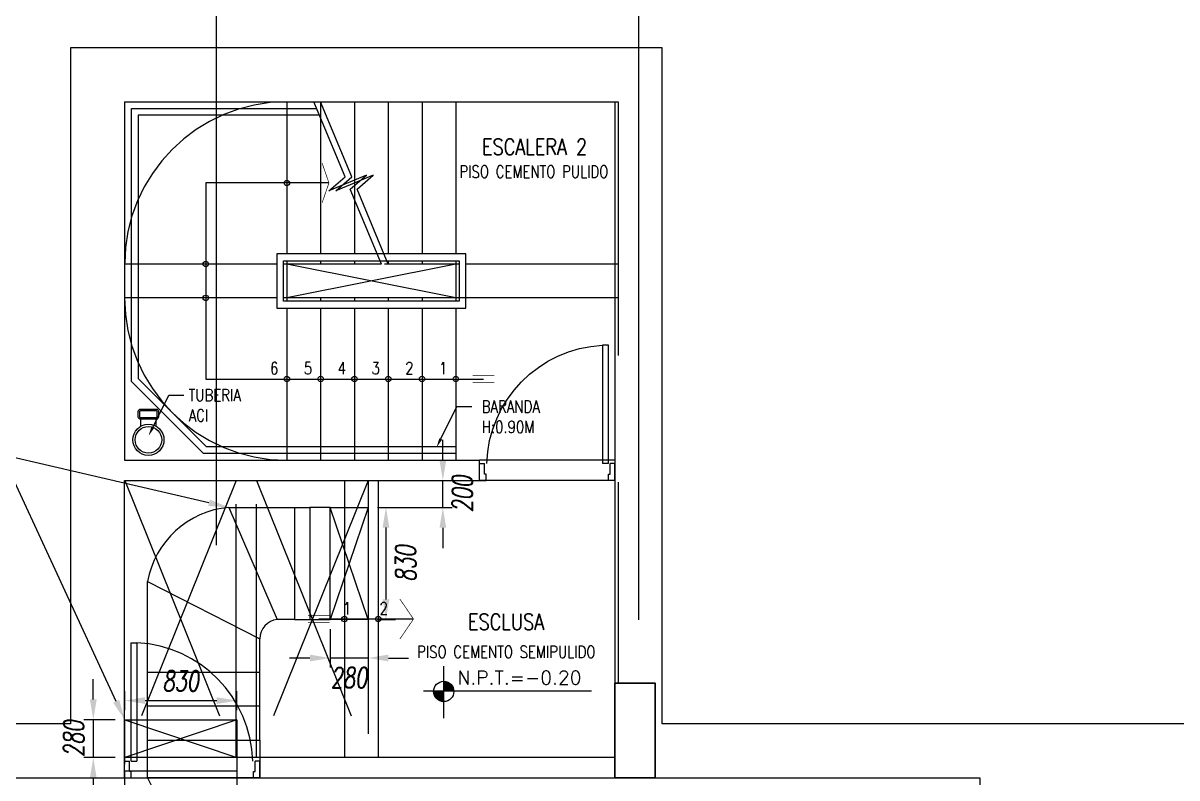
# Model space of a CAD drawing. Extents: x 226317 to 226469, y 8188101 to 8188260.
# Drawn here: x 226391.3 to 226399.84, y 8188242.91 to 8188248.49 of the extents above; entities that cross this region are included whole.
import ezdxf
from ezdxf import colors
from ezdxf.entities.mleader import LeaderData, LeaderLine
from ezdxf.enums import TextEntityAlignment as Align
from ezdxf.math import Vec2, Vec3

# ---------------------------------------------------------------- set-up
doc = ezdxf.new("R2010")
doc.units = 0
doc.header["$LTSCALE"] = 15
doc.set_wipeout_variables(frame=1)
doc.header["$PDMODE"] = 3
for name, pattern in [('CENTER', [2, 1.25, -0.25, 0.25, -0.25]), ('HIDDEN2', [0.1875, 0.125, -0.0625]), ('PHANTOM', [2.5, 1.25, -0.25, 0.25, -0.25, 0.25, -0.25]), ('PHANTOM2', [1.25, 0.625, -0.125, 0.125, -0.125, 0.125, -0.125])]:
    doc.linetypes.add(name, pattern=pattern)
doc.layers.get('0').update_dxf_attribs({"color": 250})
doc.layers.get('DEFPOINTS').update_dxf_attribs({"color": 250})
for name, color, linetype in [('A-BARANDAS', 250, 'Continuous'), ('A-EJES', 250, 'PHANTOM'), ('A-ESTRUCTURA-VIGAS', 250, 'HIDDEN2'), ('A-LINEAS', 250, 'Continuous'), ('A-MURO BAJO', 250, 'Continuous'), ('A-NIVELES-NPT', 252, 'Continuous'), ('A-PROYECCIONES', 250, 'HIDDEN2'), ('A-PUERTAS', 250, 'Continuous'), ('A-TEXTO-ACABADO PISO', 250, 'Continuous'), ('A-TEXTO-AMBIENTES', 252, 'Continuous'), ('A-TEXTO-INDICACIONES', 250, 'Continuous'), ('A_50_CortesElev', 250, 'CENTER'), ('L3 Equipos y Ductos', 160, 'Continuous'), ('L6 Linea fina', 141, 'Continuous')]:
    doc.layers.add(name, color=color, linetype=linetype)
doc.layers.add('A-ESTRUCTURA-PLACAS', color=252, linetype='Continuous', lineweight=35)
doc.layers.add('A-MUROS', color=252, linetype='Continuous', lineweight=30)
doc.styles.add('JNV ING', font='romans.shx', dxfattribs={"width": 0.7, "oblique": 8, "height": 0.15})
doc.styles.add('R80', font='romans.shx', dxfattribs={"width": 0.8, "oblique": 15, "height": 0.1})
doc.styles.add('ROMANS', font='romans.shx', dxfattribs={"width": 0.8})
doc.styles.add('TXT_COTAS', font='romans.shx', dxfattribs={"width": 0.8})
doc.dimstyles.new('JNV ING.', dxfattribs={"dimtxt": 0.15, "dimasz": 0.15, "dimexe": 0.07, "dimexo": 0.07, "dimgap": 0.07, "dimtad": 2, "dimtoh": 1, "dimdec": 0, "dimlfac": 1000, "dimzin": 0, "dimdsep": 46, "dimtxsty": 'JNV ING', "dimcen": 3, "dimdle": 0.05, "dimclrd": 256, "dimclre": 256, "dimclrt": 12, "dimadec": 0, "dimazin": 0, "dimtfac": 1, "dimtdec": 0, "dimtix": 1, "dimtmove": 2, "dimatfit": 3, "dimfxl": 1, "dimtolj": 1, "dimtzin": 0, "dimarcsym": 0})

# ---------------------------------------------------------------- blocks, each defined once
blk = doc.blocks.new('EJES 1P')
at = {"layer": 'A-EJES', "linetype": 'PHANTOM2'}
blk.add_lwpolyline([(48.7843, 5.3453), (48.7843, -4.1582)], dxfattribs=at)
blk = doc.blocks.new('*U106')
for p, q in [((587.059, -119.157), (587.059, -119.23)), ((587.219, -119.157), (587.219, -119.23))]:
    blk.add_line(p, q)
for points in [[(587.245, -119.254), (587.245, -119.313, -0.414214), (587.221, -119.337), (587.057, -119.337, -0.414214), (587.033, -119.313), (587.033, -119.254, -0.414214), (587.057, -119.23), (587.221, -119.23, -0.414214)], [(587.229, -119.254), (587.229, -119.313, -0.414214), (587.221, -119.321), (587.057, -119.321, -0.414214), (587.049, -119.313), (587.049, -119.254, -0.414214), (587.057, -119.246), (587.221, -119.246, -0.414214)]]:
    blk.add_lwpolyline(points, format="xyb", close=True)
for radius in [0.164, 0.14]:
    blk.add_circle((587.139, -119.014), radius)
blk = doc.blocks.new('A$C5E423DB2')
at = {"layer": 'A-PUERTAS'}
for p, q in [((0.0381, 0.1), (0.0381, 0.8)), ((0.0381, 0.8), (0.0731, 0.8)), ((0.0731, 0.8), (0.0731, 0.1)), ((0.0381, 0.1), (0.0731, 0.1))]:
    blk.add_line(p, q, dxfattribs=at)
at = {"layer": 'A-PUERTAS', "linetype": 'Continuous'}
for p, q in [((0, 0), (0, 0.1)), ((0, 0.1), (0.0281, 0.1)), ((0.0281, 0.0381), (0.0281, 0.1)), ((0.8, 0.1), (0.7719, 0.1)), ((0.7719, 0.0381), (0.7719, 0.1)), ((0.8, 0), (0.8, 0.1)), ((0.0381, 0.0381), (0.0281, 0.0381)), ((0.0381, 0), (0.0381, 0.0381)), ((0.7619, 0), (0.7619, 0.0381)), ((0.7619, 0.0381), (0.7719, 0.0381)), ((0, 0), (0.0381, 0)), ((0.8, 0), (0.7619, 0))]:
    blk.add_line(p, q, dxfattribs=at)
blk.add_arc((0.0366, 0.0793), 0.7216, 1.64027, 87.09685, dxfattribs=at)
blk = doc.blocks.new('Cortes-Elev.')
at = {"layer": 'A_50_CortesElev', "linetype": 'CENTER', "ltscale": 0.5}
blk.add_lwpolyline([(29.87, 16.5762), (29.87, 37.2387)], dxfattribs=at)
blk = doc.blocks.new('SIM NIVEL PLANTA')
at = {"linetype": 'Continuous'}
h = blk.add_hatch(dxfattribs=at)
h.set_pattern_fill('_USER', color=256, scale=0.099996, angle=45, style=0, pattern_type=0)
h.set_pattern_definition([(45, (35396.10581, 26516.4892), (-0.0707080889, 0.0707080889), [])])
h.paths.add_polyline_path([(-17.03, 0), (-15.53, 0, 0.409209), (-17.03, 1.47)])
h.paths.add_polyline_path([(-18.53, 0, 0.419236), (-17.03, -1.53), (-17.03, 0)])
for p, q in [((-17.03, -3.97), (-17.03, 3.72)), ((4.81, 0), (-20, 0))]:
    blk.add_line(p, q)
blk.add_circle((-17.03, -0.03), 1.5, dxfattribs=at)
at = {"style": 'R80'}
blk.add_attdef('N.P.T.+0.00', text='', height=2.03, dxfattribs=at).set_placement((-5.83, 2.01), align=Align.MIDDLE_CENTER)
blk = doc.blocks.new('*D127')
at = {"layer": 'DEFPOINTS', "color": 0}
for p in [(226392.8823, 8188243.4818), (226392.0523, 8188243.3401), (226392.8823, 8188243.3401)]:
    blk.add_point(p, dxfattribs=at)
at = {"layer": 'L6 Linea fina', "lineweight": -2}
for p, q in [((226392.0523, 8188243.4101), (226392.0523, 8188243.5518)), ((226392.8823, 8188243.4101), (226392.8823, 8188243.5518)), ((226392.2023, 8188243.4818), (226392.7323, 8188243.4818))]:
    blk.add_line(p, q, dxfattribs=at)
at = {"layer": 'L6 Linea fina'}
for points in [[(226392.2023, 8188243.5068), (226392.2023, 8188243.4568), (226392.0523, 8188243.4818)], [(226392.7323, 8188243.4568), (226392.7323, 8188243.5068), (226392.8823, 8188243.4818)]]:
    blk.add_solid(points, dxfattribs=at)
at = {"layer": 'L6 Linea fina', "color": 12, "insert": (226392.4673, 8188243.6268), "char_height": 0.15, "attachment_point": 5, "style": 'JNV ING'}
blk.add_mtext('\\A1;830', dxfattribs=at)
blk = doc.blocks.new('*D128')
at = {"layer": 'DEFPOINTS', "color": 0}
for p in [(226393.8522, 8188244.9108), (226393.8523, 8188244.0805), (226393.9846, 8188244.0805)]:
    blk.add_point(p, dxfattribs=at)
at = {"layer": 'L6 Linea fina', "lineweight": -2}
for p, q in [((226393.9222, 8188244.9108), (226394.0546, 8188244.9108)), ((226393.9846, 8188244.7608), (226393.9846, 8188244.2305)), ((226393.9223, 8188244.0805), (226394.0546, 8188244.0805))]:
    blk.add_line(p, q, dxfattribs=at)
at = {"layer": 'L6 Linea fina'}
for points in [[(226394.0096, 8188244.7608), (226393.9596, 8188244.7608), (226393.9846, 8188244.9108)], [(226393.9596, 8188244.2305), (226394.0096, 8188244.2305), (226393.9846, 8188244.0805)]]:
    blk.add_solid(points, dxfattribs=at)
at = {"layer": 'L6 Linea fina', "color": 12, "insert": (226394.1296, 8188244.4957), "char_height": 0.15, "attachment_point": 5, "rotation": 90, "style": 'JNV ING'}
blk.add_mtext('\\A1;830', dxfattribs=at)
blk = doc.blocks.new('*D129')
at = {"layer": 'DEFPOINTS', "color": 0}
for p in [(226392.0523, 8188243.3401), (226391.8197, 8188243.0601), (226392.0523, 8188243.0601)]:
    blk.add_point(p, dxfattribs=at)
at = {"layer": 'L6 Linea fina', "lineweight": -2}
for p, q in [((226391.8197, 8188243.4901), (226391.8197, 8188243.6401)), ((226391.9823, 8188243.3401), (226391.7497, 8188243.3401)), ((226391.8197, 8188243.3401), (226391.8197, 8188243.0601)), ((226391.9823, 8188243.0601), (226391.7497, 8188243.0601)), ((226391.8197, 8188242.9101), (226391.8197, 8188242.7601))]:
    blk.add_line(p, q, dxfattribs=at)
at = {"layer": 'L6 Linea fina'}
for points in [[(226391.7947, 8188243.4901), (226391.8447, 8188243.4901), (226391.8197, 8188243.3401)], [(226391.8447, 8188242.9101), (226391.7947, 8188242.9101), (226391.8197, 8188243.0601)]]:
    blk.add_solid(points, dxfattribs=at)
at = {"layer": 'L6 Linea fina', "color": 12, "insert": (226391.6747, 8188243.2001), "char_height": 0.15, "attachment_point": 5, "rotation": 90, "style": 'JNV ING'}
blk.add_mtext('\\A1;280', dxfattribs=at)
blk = doc.blocks.new('*D155')
at = {"layer": 'DEFPOINTS', "color": 0}
for p in [(226393.572, 8188244.0803), (226393.8523, 8188244.0805), (226393.572, 8188243.7967)]:
    blk.add_point(p, dxfattribs=at)
at = {"layer": 'L6 Linea fina', "lineweight": -2}
for p, q in [((226393.572, 8188244.0103), (226393.572, 8188243.7267)), ((226393.8523, 8188244.0105), (226393.8523, 8188243.7267)), ((226393.422, 8188243.7967), (226393.272, 8188243.7967)), ((226393.8523, 8188243.7967), (226393.572, 8188243.7967)), ((226394.0023, 8188243.7967), (226394.1523, 8188243.7967))]:
    blk.add_line(p, q, dxfattribs=at)
at = {"layer": 'L6 Linea fina'}
for points in [[(226393.422, 8188243.7717), (226393.422, 8188243.8217), (226393.572, 8188243.7967)], [(226394.0023, 8188243.8217), (226394.0023, 8188243.7717), (226393.8523, 8188243.7967)]]:
    blk.add_solid(points, dxfattribs=at)
at = {"layer": 'L6 Linea fina', "color": 12, "insert": (226393.7121, 8188243.6517), "char_height": 0.15, "attachment_point": 5, "style": 'JNV ING'}
blk.add_mtext('\\A1;280', dxfattribs=at)
blk = doc.blocks.new('*D156')
at = {"layer": 'DEFPOINTS', "color": 0}
for p in [(226393.8522, 8188245.11), (226394.4055, 8188245.11), (226393.8522, 8188244.91)]:
    blk.add_point(p, dxfattribs=at)
at = {"layer": 'L6 Linea fina', "lineweight": -2}
for p, q in [((226394.4055, 8188245.26), (226394.4055, 8188245.41)), ((226393.9222, 8188245.11), (226394.4755, 8188245.11)), ((226394.4055, 8188244.91), (226394.4055, 8188245.11)), ((226393.9222, 8188244.91), (226394.4755, 8188244.91)), ((226394.4055, 8188244.76), (226394.4055, 8188244.61))]:
    blk.add_line(p, q, dxfattribs=at)
at = {"layer": 'L6 Linea fina'}
for points in [[(226394.3805, 8188245.26), (226394.4305, 8188245.26), (226394.4055, 8188245.11)], [(226394.4305, 8188244.76), (226394.3805, 8188244.76), (226394.4055, 8188244.91)]]:
    blk.add_solid(points, dxfattribs=at)
at = {"layer": 'L6 Linea fina', "color": 12, "insert": (226394.5505, 8188245.01), "char_height": 0.15, "attachment_point": 5, "rotation": 90, "style": 'JNV ING'}
blk.add_mtext('\\A1;200', dxfattribs=at)

msp = doc.modelspace()

# ---------------------------------------------------------------- linework, layer by layer
at = {"layer": 'A-BARANDAS'}
for p, q in [((226392.1015, 8188245.8418), (226392.1015, 8188247.8596)), ((226392.1015, 8188247.8596), (226393.4724, 8188247.8596)), ((226393.4932, 8188247.8096), (226392.1515, 8188247.8096)), ((226392.1515, 8188247.8096), (226392.1515, 8188245.8626)), ((226392.1515, 8188245.8626), (226392.6545, 8188245.3596)), ((226392.6338, 8188245.3096), (226392.1015, 8188245.8418)), ((226392.6545, 8188245.3596), (226394.5015, 8188245.3596)), ((226394.5015, 8188245.3596), (226394.5015, 8188245.3096)), ((226394.5015, 8188245.3096), (226392.6338, 8188245.3096))]:
    msp.add_line(p, q, dxfattribs=at)
at = {"layer": 'A-ESTRUCTURA-PLACAS'}
msp.add_lwpolyline([(226395.6771, 8188243.6096), (226395.9771, 8188243.6096), (226395.9771, 8188242.9096), (226395.6771, 8188242.9096)], close=True, dxfattribs=at)
at = {"layer": 'A-ESTRUCTURA-VIGAS'}
for p, q in [((226393.0515, 8188243.0601), (226392.0515, 8188243.0601)), ((226392.0515, 8188242.9101), (226393.0515, 8188242.9101))]:
    msp.add_line(p, q, dxfattribs=at)
at = {"layer": 'A-LINEAS'}
msp.add_line((226392.6515, 8188245.8596), (226394.7067, 8188245.8596), dxfattribs=at)
at = {"layer": 'A-LINEAS', "const_width": 0.005}
for points in [[(226393.512, 8188247.1622), (226393.5628, 8188247.3096), (226393.512, 8188247.457)], [(226394.6264, 8188245.8868), (226394.787, 8188245.8868)], [(226394.6264, 8188245.8325), (226394.787, 8188245.8325)], [(226394.0876, 8188244.2323), (226394.1884, 8188244.0849), (226394.0876, 8188243.9375)], [(226393.5687, 8188244.1121), (226393.4081, 8188244.1121)], [(226393.5687, 8188244.0578), (226393.4081, 8188244.0578)]]:
    msp.add_lwpolyline(points, dxfattribs=at)
at = {"layer": 'A-LINEAS'}
for points in [[(226393.5628, 8188247.3096), (226392.6516, 8188247.3096), (226392.6515, 8188245.8596)], [(226394.1884, 8188244.0849), (226393.4884, 8188244.0849)]]:
    msp.add_lwpolyline(points, dxfattribs=at)
at = {"layer": 'A-LINEAS', "linetype": 'Continuous'}
for centre in [(226393.2515, 8188247.3096), (226392.6516, 8188246.7096), (226392.6516, 8188246.4596), (226393.2515, 8188245.8596), (226393.5015, 8188245.8596), (226393.7515, 8188245.8596), (226394.0015, 8188245.8596), (226394.2515, 8188245.8596), (226394.5015, 8188245.8596), (226393.6771, 8188244.0844), (226393.9271, 8188244.0849)]:
    msp.add_circle(centre, 0.02, dxfattribs=at)
at = {"layer": 'A-MURO BAJO'}
for p, q in [((226393.2515, 8188247.9096), (226393.2515, 8188246.7096)), ((226393.5015, 8188247.9096), (226393.5015, 8188246.7096)), ((226393.2516, 8188246.7096), (226392.0515, 8188246.7096)), ((226393.9515, 8188246.7096), (226393.2515, 8188246.7096)), ((226393.2516, 8188246.7096), (226393.2515, 8188246.4596)), ((226393.5015, 8188246.4596), (226392.0515, 8188246.4596)), ((226394.5015, 8188246.4596), (226393.2515, 8188246.4596)), ((226393.2515, 8188246.4596), (226393.2515, 8188245.2596)), ((226393.5015, 8188246.4596), (226393.5015, 8188245.2596)), ((226393.7515, 8188246.4596), (226393.7515, 8188245.2596)), ((226394.0015, 8188246.4596), (226394.0015, 8188245.2596)), ((226394.2515, 8188246.4596), (226394.2515, 8188245.2596)), ((226394.5015, 8188246.4596), (226394.5015, 8188245.2596))]:
    msp.add_line(p, q, dxfattribs=at)
for points in [[(226393.6771, 8188245.11), (226393.6771, 8188243.0599)], [(226393.9271, 8188245.11), (226393.9271, 8188243.0599)]]:
    msp.add_lwpolyline(points, dxfattribs=at)
at = {"layer": 'A-MUROS'}
for p, q in [((226392.0515, 8188247.9096), (226392.0515, 8188245.2596)), ((226392.0515, 8188245.2596), (226394.6771, 8188245.2596))]:
    msp.add_line(p, q, dxfattribs=at)
at = {"layer": 'A-PROYECCIONES'}
for p, q in [((226393.7515, 8188247.9096), (226393.7515, 8188246.7096)), ((226394.0015, 8188247.9096), (226394.0015, 8188246.7096)), ((226394.2515, 8188247.9096), (226394.2515, 8188246.7096)), ((226394.5015, 8188247.9096), (226394.5015, 8188246.7096)), ((226394.5015, 8188246.4596), (226393.2515, 8188246.7096)), ((226394.5015, 8188246.7096), (226393.2515, 8188246.4596)), ((226394.5015, 8188246.7096), (226393.975, 8188246.7096)), ((226394.5015, 8188246.7096), (226394.5015, 8188246.4596)), ((226395.7015, 8188246.7096), (226394.5015, 8188246.7096)), ((226395.6771, 8188245.2594), (226394.6771, 8188245.2594)), ((226395.6271, 8188245.1094), (226394.6771, 8188245.1094))]:
    msp.add_line(p, q, dxfattribs=at)
for points in [[(226395.6771, 8188247.9096), (226395.7015, 8188247.9096), (226395.7015, 8188243.6096)], [(226392.0521, 8188245.1096), (226392.877, 8188243.0596), (226392.8771, 8188245.1096), (226392.0521, 8188243.0596)], [(226393.8521, 8188245.1096), (226393.0272, 8188243.0596), (226393.027, 8188245.1096), (226393.8521, 8188243.0596)], [(226393.8522, 8188245.11), (226393.8523, 8188243.0598)]]:
    msp.add_lwpolyline(points, dxfattribs=at)
at = {"layer": 'L3 Equipos y Ductos', "color": 3}
for p, q in [((226392.3644, 8188243.4813), (226392.3644, 8188243.4813)), ((226392.3644, 8188243.4813), (226392.3644, 8188243.4813)), ((226392.2212, 8188242.9101), (226392.6545, 8188242.0494))]:
    msp.add_line(p, q, dxfattribs=at)
for points in [[(226392.8215, 8188244.9106), (226393.422, 8188244.9106)], [(226392.8215, 8188244.9106), (226393.1803, 8188244.0803)], [(226393.3092, 8188244.9106), (226393.3092, 8188244.0803)], [(226393.572, 8188244.9106), (226393.422, 8188244.9106), (226393.422, 8188244.0803), (226393.572, 8188244.0803)], [(226393.8522, 8188244.0805), (226393.572, 8188244.9106)], [(226393.8522, 8188244.91), (226393.572, 8188244.0803)], [(226392.221, 8188243.1904), (226392.221, 8188244.3619)], [(226392.221, 8188244.3619), (226393.0513, 8188243.9393)], [(226393.3092, 8188244.0803), (226393.1803, 8188244.0803)], [(226393.3092, 8188244.0803), (226393.422, 8188244.0803)], [(226393.0513, 8188243.1904), (226393.0513, 8188243.9393)], [(226393.0513, 8188243.6896), (226392.221, 8188243.6896)], [(226393.0513, 8188243.44), (226392.221, 8188243.44)]]:
    msp.add_lwpolyline(points, dxfattribs=at)
for points in [[(226393.572, 8188244.9106), (226393.8522, 8188244.9108), (226393.8522, 8188244.0805), (226393.572, 8188244.0803)], [(226392.2212, 8188242.9101), (226392.221, 8188243.1904), (226393.0513, 8188243.1904), (226393.0515, 8188242.9101)]]:
    msp.add_lwpolyline(points, close=True, dxfattribs=at)
at = {"layer": 'L3 Equipos y Ductos'}
msp.add_lwpolyline([(226392.0523, 8188243.3401), (226392.8823, 8188243.3401), (226392.8823, 8188243.0601), (226392.0523, 8188243.0601)], close=True, dxfattribs=at)
for points in [[(226392.0523, 8188243.3401), (226392.8823, 8188243.0601)], [(226392.8823, 8188243.3401), (226392.0523, 8188243.0601)], [(226392.8823, 8188243.0601), (226392.8823, 8188242.9598), (226392.0515, 8188242.9598), (226392.0523, 8188243.0601)]]:
    msp.add_lwpolyline(points, dxfattribs=at)
for points in [[(226392.0515, 8188242.9598), (226392.0515, 8188242.8495, -0.219657), (226392.0164, 8188242.7734), (226391.7983, 8188242.5874, 0.219657), (226391.5348, 8188242.0167)], [(226392.8823, 8188242.9598), (226392.8823, 8188242.8495, 0.011391), (226392.4381, 8188242.2787), (226392.2199, 8188242.0928, 0.219657), (226392.1848, 8188242.0167)]]:
    msp.add_lwpolyline(points, format="xyb", dxfattribs=at)
at = {"layer": 'L3 Equipos y Ductos', "color": 3}
for centre, radius, start, end in [((226392.8821, 8188244.2414), 0.6719, 95.17363, 169.6719), ((226393.193, 8188243.9393), 0.1416, 95.13974, 180)]:
    msp.add_arc(centre, radius, start, end, dxfattribs=at)

# ---------------------------------------------------------------- block references
at = {"xscale": 0.7035271998764584, "yscale": 0.7035271998764584, "zscale": 0.7035271998764584, "rotation": 180}
msp.add_blockref('*U106', (226805.2955, 8188161.6803), dxfattribs=at)
at = {"layer": 'A-NIVELES-NPT', "xscale": 0.05, "yscale": 0.05, "zscale": 0.05}
msp.add_blockref('SIM NIVEL PLANTA', (226395.2634, 8188243.5508), dxfattribs=at).add_auto_attribs({'N.P.T.+0.00': 'N.P.T.=-0.20'})
at = {"layer": 'A-PUERTAS', "linetype": 'Continuous', "yscale": 1.250002642195018, "zscale": 1.250002642195018}
for p, xscale, rotation in [((226395.6777, 8188245.1094), -1.250002642195018, 359.9988165711591), ((226392.0515, 8188242.9101), 1.250002642195018, 0.001183428840991209)]:
    msp.add_blockref('A$C5E423DB2', p, dxfattribs=dict(at, xscale=xscale, rotation=rotation))

# ---------------------------------------------------------------- texts
at = {"layer": 'A-TEXTO-ACABADO PISO', "char_height": 0.09, "attachment_point": 2, "style": 'ROMANS'}
for s, width, insert in [('PISO CEMENTO PULIDO', 1.155931, (226395.079, 8188247.4379, 0)), ('PISO CEMENTO SEMIPULIDO ', 1.586307, (226394.8747, 8188243.8873))]:
    msp.add_mtext_dynamic_manual_height_columns(s, width=width, gutter_width=12.5, heights=[0], dxfattribs=dict(at, insert=insert))
at = {"layer": 'A-TEXTO-AMBIENTES', "char_height": 0.12, "attachment_point": 5, "style": 'ROMANS'}
for s, insert, width in [('ESCALERA 2', (226395.0839, 8188247.5766), 0.868355), ('ESCLUSA', (226394.8737, 8188244.064), 3.748922)]:
    msp.add_mtext(s, dxfattribs=dict(at, insert=insert, width=width))
at = {"layer": 'A-TEXTO-INDICACIONES', "style": 'ROMANS', "width": 0.8}
for s, p in [('6', (226393.1888, 8188245.8949)), ('5', (226393.4388, 8188245.8949)), ('4', (226393.6888, 8188245.8949)), ('3', (226393.9388, 8188245.8949)), ('2', (226394.1888, 8188245.8949)), ('1', (226394.4388, 8188245.8949)), ('1', (226393.729, 8188244.1191)), ('2', (226393.9995, 8188244.1191))]:
    msp.add_text(s, height=0.09, dxfattribs=at).set_placement(p, align=Align.RIGHT)

# ---------------------------------------------------------------- dimensions: what is measured, and where the dimension line sits
at = {"layer": 'L6 Linea fina'}
dim = msp.add_linear_dim(base=(226394.4055, 8188245.11), p1=(226393.8522, 8188244.91), p2=(226393.8522, 8188245.11), angle=90, dimstyle='JNV ING.', override={"dimpost": '', "dimtxsty": 'JNV ING'}, dxfattribs=at)
dim.commit()
dim.dimension.update_dxf_attribs({"geometry": '*D156', "text_midpoint": (226394.5505, 8188245.01)})
for base, p1, p2, angle, picture, middle in [((226393.9846, 8188244.0805), (226393.8522, 8188244.9108), (226393.8523, 8188244.0805), 270, '*D128', (226394.1296, 8188244.4957)), ((226391.8197, 8188243.0601), (226392.0523, 8188243.3401), (226392.0523, 8188243.0601), 90, '*D129', (226391.6747, 8188243.2001))]:
    dim = msp.add_linear_dim(base=base, p1=p1, p2=p2, angle=angle, dimstyle='JNV ING.', dxfattribs=at)
    dim.commit()
    dim.dimension.update_dxf_attribs({"geometry": picture, "text_midpoint": middle})
dim = msp.add_linear_dim(base=(226393.572, 8188243.7967), p1=(226393.8523, 8188244.0805), p2=(226393.572, 8188244.0803), dimstyle='JNV ING.', override={"dimpost": '', "dimtxsty": 'JNV ING'}, dxfattribs=at)
dim.commit()
dim.dimension.update_dxf_attribs({"geometry": '*D155', "text_midpoint": (226393.7121, 8188243.6517)})
dim = msp.add_linear_dim(base=(226392.8823, 8188243.4818), p1=(226392.0523, 8188243.3401), p2=(226392.8823, 8188243.3401), dimstyle='JNV ING.', dxfattribs=at)
dim.commit()
dim.dimension.update_dxf_attribs({"geometry": '*D127', "text_midpoint": (226392.4673, 8188243.6268)})

# ---------------------------------------------------------------- leaders
at = {"layer": 'A-TEXTO-INDICACIONES'}
ml = msp.add_multileader_mtext('Standard', dxfattribs=at)
ml.set_content('\\pxsm1,ql,t16;TUBERIA ACI', color=256, style='TXT_COTAS')
ml.set_leader_properties(color=256)
ml.build(insert=Vec2(0, 0))
ml.multileader.update_dxf_attribs({"dogleg_length": 0.1105, "arrow_head_size": 0.07})
ctx = ml.context
ctx.base_point, ctx.char_height, ctx.arrow_head_size, ctx.landing_gap_size, ctx.plane_origin = Vec3(226392.4895, 8188245.7404), 0.09, 0.07, 0.05, Vec3(226392.2257, 8188245.3002)
ctx.text_align_type = 2
notes = []
notes.append((ctx, [(0, (1, 1, 0), (226392.379, 8188245.7404), (1, 0), 0.1105, [(0, [(226392.2282, 8188245.4393)], 0, [])])]))
ctx.mtext.insert, ctx.mtext.width, ctx.mtext.defined_height, ctx.mtext.alignment, ctx.mtext.flow_direction = Vec3(226392.9612, 8188245.7854), 0.4362, 0.4369, 3, 5
ml = msp.add_multileader_mtext('Standard', dxfattribs=at)
ml.set_content('\\pxsm1,ql;BARANDA \\P\\pt16;H:0.90M', color=256, style='TXT_COTAS')
ml.set_leader_properties(color=256)
ml.build(insert=Vec2(0, 0))
ml.multileader.update_dxf_attribs({"dogleg_length": 0.1105, "arrow_head_size": 0.07})
ctx = ml.context
ctx.base_point, ctx.char_height, ctx.arrow_head_size, ctx.landing_gap_size, ctx.plane_origin = Vec3(226394.6202, 8188245.6557), 0.09, 0.07, 0.05, Vec3(226394.3564, 8188245.2155)
ctx.text_align_type = 2
notes.append((ctx, [(0, (1, 1, 0), (226394.5097, 8188245.6557), (1, 0), 0.1105, [(0, [(226394.3589, 8188245.3546)], 0, [])])]))
ctx.mtext.insert, ctx.mtext.width, ctx.mtext.defined_height, ctx.mtext.alignment, ctx.mtext.flow_direction = Vec3(226395.1296, 8188245.7007), 0.4362, 0.4369, 3, 5
at = {"layer": 'L6 Linea fina'}
ml = msp.add_multileader_mtext('Standard', dxfattribs=at)
ml.set_content('Ductos metálicos\\Pse conectan a motantes\\Pverticales en nivel superior', color=12, style='JNV ING')
ml.set_leader_properties(color=256, linetype='ByLayer', lineweight=-1)
ml.build(insert=Vec2(0, 0))
ml.multileader.update_dxf_attribs({"dogleg_length": 0.05, "arrow_head_size": 0.15})
ctx = ml.context
ctx.base_point, ctx.char_height, ctx.arrow_head_size, ctx.landing_gap_size, ctx.plane_origin = Vec3(226388.7405, 8188245.2991), 0.15, 0.15, 0.07, Vec3(226389.5175, 8188244.8635)
notes.append((ctx, [(1, (1, 1, 0), (226391.1466, 8188245.2991), (-1, 0), 0.05, [(1, [(226392.8215, 8188244.9106)], 0, []), (0, [(226392.0523, 8188243.3401)], 0, [])])]))
ctx.mtext.insert, ctx.mtext.flow_direction = Vec3(226388.8105, 8188245.3991), 5
for ctx, leaders in notes:
    for number, flags, end, landing, length, lines in leaders:
        leader = LeaderData()
        leader.index, (leader.has_last_leader_line, leader.has_dogleg_vector, leader.attachment_direction) = number, flags
        leader.last_leader_point, leader.dogleg_vector, leader.dogleg_length = Vec3(end), Vec3(landing), length
        for number, points, colour, breaks in lines:
            line = LeaderLine()
            line.index, line.vertices, line.color, line.breaks = number, Vec3.list(points), colors.encode_raw_color(colour), breaks
            leader.lines.append(line)
        ctx.leaders.append(leader)

# ---------------------------------------------------------------- next in the draw order: wipeouts: each hides what was drawn before it
msp.add_wipeout([(226394.5265, 8188246.7346), (226394.5765, 8188246.7846), (226393.1765, 8188246.7846), (226393.1765, 8188246.3846), (226394.5765, 8188246.3846), (226394.5765, 8188246.7846), (226394.5265, 8188246.7346), (226394.5265, 8188246.4346), (226393.2265, 8188246.4346), (226393.2265, 8188246.7346)]).translate(0, 0, 0).dxf.layer = 'A-BARANDAS'

# ---------------------------------------------------------------- next in the draw order: linework, layer by layer
at = {"layer": 'A-BARANDAS'}
for points in [[(226394.5765, 8188246.3846), (226394.5765, 8188246.7846), (226393.1765, 8188246.7846), (226393.1765, 8188246.3846)], [(226393.2265, 8188246.7346), (226394.5265, 8188246.7346), (226394.5265, 8188246.4346), (226393.2265, 8188246.4346)]]:
    msp.add_lwpolyline(points, close=True, dxfattribs=at)
at = {"layer": 'A-LINEAS', "linetype": 'Continuous'}
for points in [[(226393.9515, 8188246.7096), (226393.7208, 8188247.2635), (226393.84, 8188247.3673), (226393.5631, 8188247.2519), (226393.6823, 8188247.3558), (226393.4515, 8188247.9096)], [(226394.0015, 8188246.7096), (226393.7708, 8188247.2635), (226393.89, 8188247.3673), (226393.6131, 8188247.2519), (226393.7323, 8188247.3558), (226393.5015, 8188247.9096)]]:
    msp.add_lwpolyline(points, dxfattribs=at)
at = {"layer": 'A-MUROS'}
msp.add_lwpolyline([(226396.0275, 8188248.3096), (226391.6515, 8188248.3096), (226391.6521, 8188243.31), (226388.7671, 8188243.3096), (226388.7671, 8188243.6096), (226388.2171, 8188243.6096), (226388.2171, 8188243.3098), (226381.2571, 8188243.3096), (226381.2571, 8188243.6096), (226381.0071, 8188243.6096), (226381.0071, 8188243.3096), (226376.6371, 8188243.3096), (226376.6371, 8188231.6596), (226404.4271, 8188231.66), (226404.4271, 8188243.31), (226403.1871, 8188243.31), (226403.1871, 8188243.61), (226402.9371, 8188243.6096), (226402.9371, 8188243.31), (226396.0271, 8188243.3096)], close=True, dxfattribs=at)
msp.add_lwpolyline([(226392.0515, 8188247.9096), (226395.6771, 8188247.9096), (226395.6771, 8188243.0599), (226393.0515, 8188243.0598), (226393.0515, 8188242.9098), (226398.3771, 8188242.9096), (226398.3771, 8188240.91), (226395.7271, 8188240.91), (226395.7271, 8188232.0596), (226389.8671, 8188232.0596), (226389.8671, 8188242.9097), (226392.0515, 8188242.9101), (226392.0515, 8188245.11), (226394.6771, 8188245.11), (226394.6771, 8188245.2594)], dxfattribs=at)
at = {"layer": 'A-PROYECCIONES'}
msp.add_line((226395.7015, 8188246.4596), (226394.5015, 8188246.4596), dxfattribs=at)
for centre, start, end in [((226393.2515, 8188246.7096), 90, 180), ((226393.2515, 8188246.4596), 180, 270)]:
    msp.add_arc(centre, 1.2, start, end, dxfattribs=at)

# ---------------------------------------------------------------- next in the draw order: block references
msp.add_blockref('EJES 1P', (226347.0678, 8188248.1096), dxfattribs=at)
at = {"layer": 'A_50_CortesElev'}
msp.add_blockref('Cortes-Elev.', (226362.8621, 8188213.0552), dxfattribs=at)

doc.saveas('drawing.dxf')
